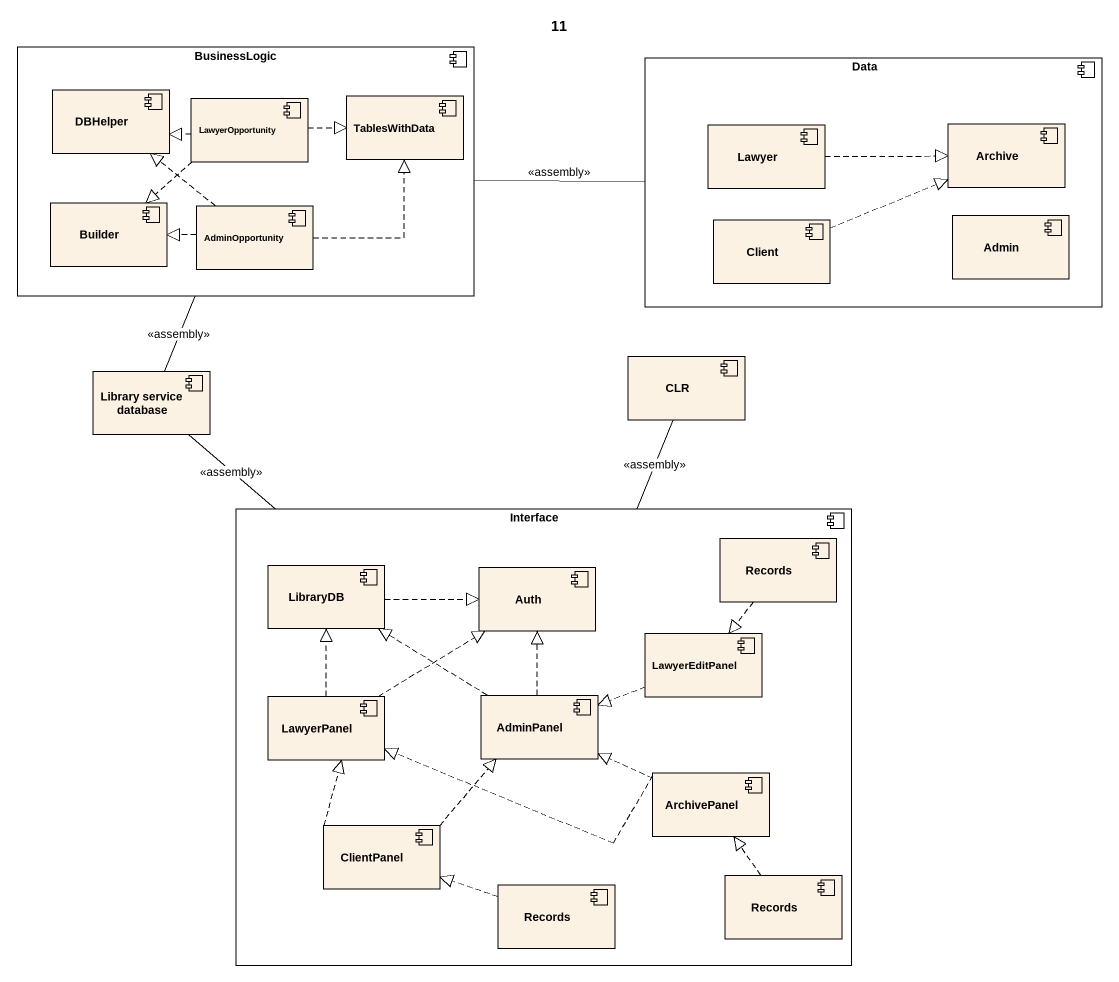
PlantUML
@startuml
title 11
component BusinessLogic {
  component DBHelper
  component LawyerOpportunity
  component TablesWithData
  component Builder
  component AdminOpportunity
}
component Data {
  component Lawyer
  component Archive
  component Client
  component Admin
}
component CLR
component "Library service database" as Library_service_database
component "Interface" as Interface_ {
  component Records
  component LibraryDB
  component Auth
  component LawyerEditPanel
  component LawyerPanel
  component AdminPanel
  component ArchivePanel
  component ClientPanel
  component "Records" as Records_2
  component "Records" as Records_3
}
BusinessLogic -right- Data : <<assembly>>
BusinessLogic -- Library_service_database : <<assembly>>
LawyerOpportunity .left.|> DBHelper
LawyerOpportunity .right.|> TablesWithData
LawyerOpportunity ..|> Builder
Lawyer .right.|> Archive
AdminOpportunity .up.|> DBHelper
AdminOpportunity .up.|> TablesWithData
AdminOpportunity .left.|> Builder
Client .right.|> Archive
Library_service_database -- Interface_ : <<assembly>>
Interface_ -up- CLR : <<assembly>>
Records ..|> LawyerEditPanel
LibraryDB .right.|> Auth
LawyerEditPanel .left.|> AdminPanel
LawyerPanel .up.|> LibraryDB
LawyerPanel .up.|> Auth
AdminPanel .up.|> LibraryDB
AdminPanel .up.|> Auth
ArchivePanel .left.|> LawyerPanel
ArchivePanel .left.|> AdminPanel
ClientPanel .up.|> LawyerPanel
ClientPanel .up.|> AdminPanel
Records_2 .left.|> ClientPanel
Records_3 .up.|> ArchivePanel
@enduml
